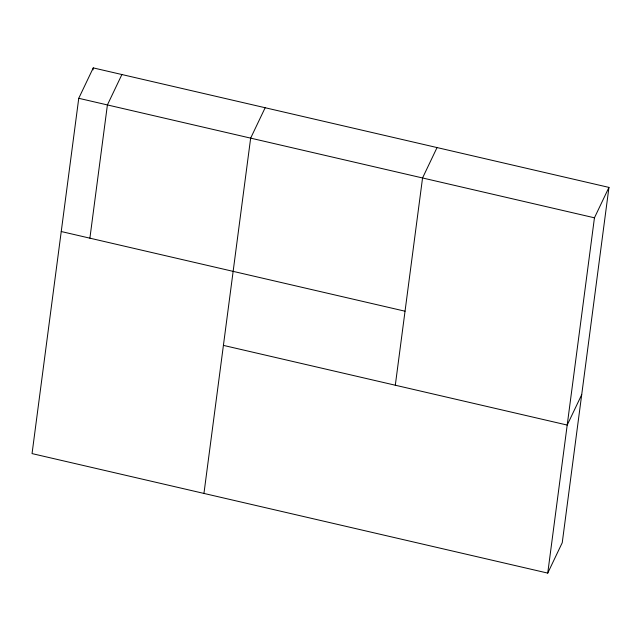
<?xml version="1.0" encoding="UTF-8"?>
<svg xmlns="http://www.w3.org/2000/svg" width="641" height="641" viewBox="0 0 641 641"><rect width="100%" height="100%" fill="white"/><g stroke="black" fill="none" stroke-linecap="round" stroke-linejoin="round"><path stroke-width="0.96" d="M78.755 98.297L32.05 453.596L547.743 573.102L562.245 542.703L608.95 187.404L93.257 67.898L78.755 98.297L594.447 217.804L608.95 187.404M92.993 69.869L93.257 67.898M89.892 238.172L107.408 104.932L121.902 74.532M203.95 493.434L250.655 138.127L265.158 107.736M395.305 385.225L422.555 177.966L437.05 147.566M547.743 573.102L594.447 217.804M581.707 394.664L567.205 425.063L223.413 345.387M61.24 231.529L405.04 311.205"/></g></svg>
